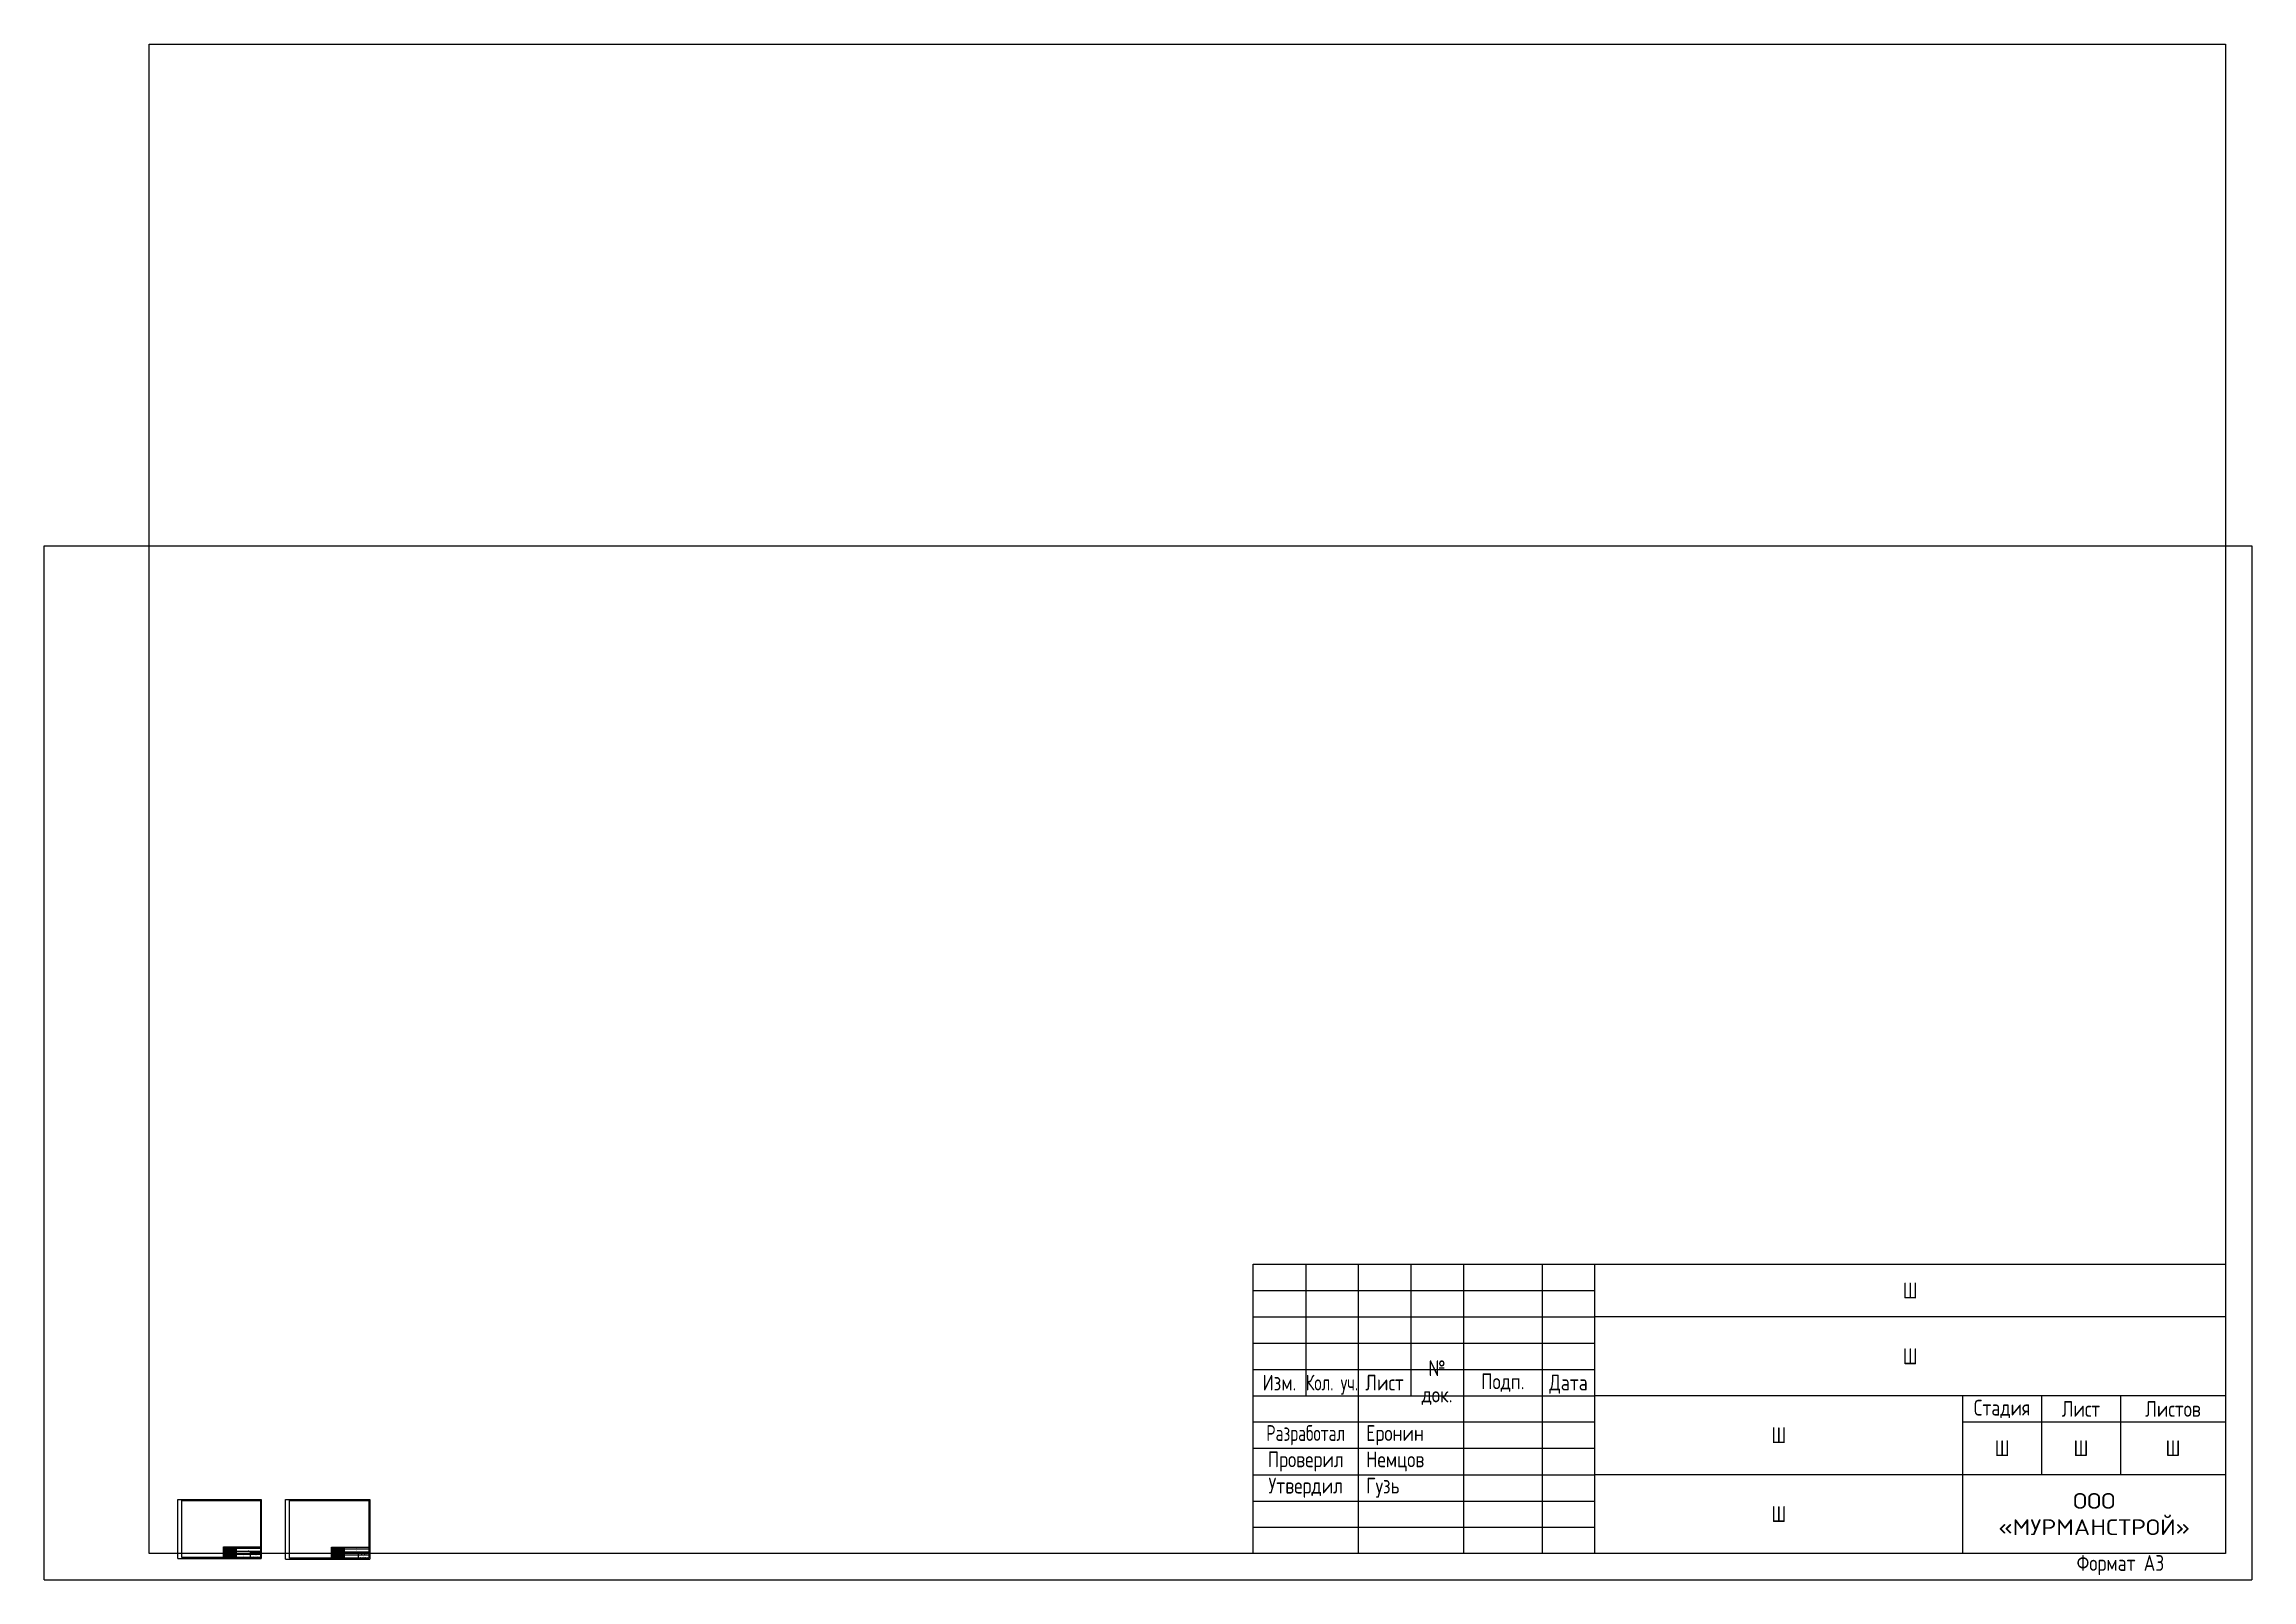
# Model space of a CAD drawing. Extents: x 8328 to 1441992, y -7354 to 642460.
# Drawn here: x 8328 to 24038, y -7354 to 3569 of the extents above.
import ezdxf

# ---------------------------------------------------------------- set-up
doc = ezdxf.new("R2010")
doc.units = 0
doc.header["$MEASUREMENT"] = 0
doc.layers.add('Линии рамки', color=250, linetype='Continuous', lineweight=25)
doc.layers.add('Текст рамки', color=250, linetype='Continuous', lineweight=9)
doc.styles.add('Тип  GOST Common', font='GOST Common.ttf', dxfattribs={"width": 0.85})
doc.styles.add('Тип  GOST Common узкий', font='GOST Common.ttf', dxfattribs={"width": 0.75})
doc.styles.add('Тип  GOST Common широкий', font='GOST Common.ttf', dxfattribs={"width": 1.2})

msp = doc.modelspace()

# ---------------------------------------------------------------- linework, layer by layer
at = {"layer": 'Линии рамки'}
for p, q in [((9076, -7167), (9076, 3569)), ((9076, 3569), (23851, 3569)), ((23851, 3569), (23851, -7167)), ((8328, -7354), (8328, 0)), ((8328, 0), (24038, 0)), ((24038, 0), (24038, -7354)), ((16931, -7167), (16931, -5109)), ((16931, -5109), (23851, -5109)), ((16931, -5109), (19362, -5109)), ((17305, -5109), (17305, -6044)), ((17679, -5109), (17679, -7167)), ((18053, -5109), (18053, -6044)), ((18427, -5109), (18427, -7167)), ((18988, -5109), (18988, -7167)), ((19362, -7167), (19362, -5109)), ((23851, -5109), (23851, -7167)), ((16931, -5296), (19362, -5296)), ((16931, -5483), (19362, -5483)), ((23851, -5483), (19362, -5483)), ((16931, -5670), (19362, -5670)), ((16931, -5857), (19362, -5857)), ((16931, -6044), (19362, -6044)), ((23851, -6044), (19362, -6044)), ((21981, -7167), (21981, -6044)), ((22542, -6044), (22542, -6606)), ((23103, -6044), (23103, -6606)), ((16931, -6231), (19362, -6231)), ((21981, -6231), (23851, -6231)), ((16931, -6418), (19362, -6418)), ((16931, -6606), (19362, -6606)), ((23851, -6606), (19362, -6606)), ((9279, -7203), (9279, -6783)), ((9279, -6783), (9873, -6783)), ((9308, -7196), (9308, -6790)), ((9308, -6790), (9866, -6790)), ((9866, -6790), (9866, -7196)), ((9873, -6783), (9873, -7203)), ((10044, -7207), (10044, -6783)), ((10044, -6783), (10644, -6783)), ((10073, -7200), (10073, -6790)), ((10073, -6790), (10637, -6790)), ((10637, -6790), (10637, -7200)), ((10644, -6783), (10644, -7207)), ((16931, -6793), (19362, -6793)), ((16931, -6980), (19362, -6980)), ((23851, -7167), (9076, -7167)), ((9279, -7203), (9873, -7203)), ((9866, -7196), (9308, -7196)), ((9605, -7196), (9605, -7118)), ((9605, -7118), (9866, -7118)), ((9605, -7118), (9697, -7118)), ((9605, -7125), (9697, -7125)), ((9605, -7132), (9697, -7132)), ((9605, -7139), (9697, -7139)), ((9605, -7146), (9697, -7146)), ((9605, -7153), (9697, -7153)), ((9605, -7160), (9697, -7160)), ((9605, -7167), (9697, -7167)), ((9605, -7174), (9697, -7174)), ((9605, -7181), (9697, -7181)), ((9605, -7189), (9697, -7189)), ((9619, -7118), (9619, -7153)), ((9633, -7118), (9633, -7196)), ((9647, -7118), (9647, -7153)), ((9661, -7118), (9661, -7196)), ((9682, -7118), (9682, -7196)), ((9697, -7196), (9697, -7118)), ((9866, -7132), (9697, -7132)), ((9866, -7153), (9697, -7153)), ((9866, -7174), (9697, -7174)), ((9795, -7196), (9795, -7153)), ((9795, -7160), (9866, -7160)), ((9817, -7153), (9817, -7174)), ((9838, -7153), (9838, -7174)), ((9866, -7118), (9866, -7196)), ((10044, -7207), (10644, -7207)), ((10637, -7200), (10073, -7200)), ((10373, -7200), (10373, -7121)), ((10373, -7121), (10637, -7121)), ((10373, -7121), (10465, -7121)), ((10373, -7128), (10465, -7128)), ((10373, -7136), (10465, -7136)), ((10373, -7143), (10465, -7143)), ((10373, -7150), (10465, -7150)), ((10373, -7157), (10465, -7157)), ((10373, -7164), (10465, -7164)), ((10373, -7171), (10465, -7171)), ((10373, -7178), (10465, -7178)), ((10373, -7186), (10465, -7186)), ((10373, -7193), (10465, -7193)), ((10387, -7121), (10387, -7157)), ((10401, -7121), (10401, -7200)), ((10415, -7121), (10415, -7157)), ((10430, -7121), (10430, -7200)), ((10451, -7121), (10451, -7200)), ((10465, -7200), (10465, -7121)), ((10637, -7136), (10465, -7136)), ((10637, -7157), (10465, -7157)), ((10637, -7178), (10465, -7178)), ((10565, -7200), (10565, -7157)), ((10565, -7164), (10637, -7164)), ((10587, -7157), (10587, -7178)), ((10608, -7157), (10608, -7178)), ((10637, -7121), (10637, -7200)), ((8328, -7354), (24038, -7354))]:
    msp.add_line(p, q, dxfattribs=at)

# ---------------------------------------------------------------- texts
at = {"layer": 'Текст рамки'}
for s, insert, char_height, width, attachment_point, style in [('Ш', (21607, -5296), 112, 4488.72, 5, 'Тип  GOST Common'), ('№ док.', (18240, -5951), 112.2, 374.06, 5, 'Тип  GOST Common'), ('Ш', (21607, -5764), 112, 4488.72, 5, 'Тип  GOST Common'), ('Изм.', (17118, -5951), 112.2, 374.06, 5, 'Тип  GOST Common'), ('Кол. уч.', (17492, -5966), 112.2, 374.06, 5, 'Тип  GOST Common узкий'), ('Лист', (17866, -5951), 112.2, 374.06, 5, 'Тип  GOST Common'), ('Подп.', (18708, -5951), 112.2, 561.09, 5, 'Тип  GOST Common'), ('Дата', (19175, -5962), 112.2, 374.06, 5, 'Тип  GOST Common'), ('Стадия', (22261, -6138), 112.2, 561.09, 5, 'Тип  GOST Common'), ('Лист', (22822, -6138), 112.2, 561.09, 5, 'Тип  GOST Common'), ('Листов', (23477, -6138), 112.2, 748.12, 5, 'Тип  GOST Common'), ('Разработал', (17305, -6325), 112.2, 748.12, 5, 'Тип  GOST Common узкий'), ('Еронин', (17735, -6325), 112.2, 748.12, 4, 'Тип  GOST Common'), ('Ш', (20672, -6325), 112, 2618.42, 5, 'Тип  GOST Common'), ('Проверил', (17305, -6512), 112.2, 748.12, 5, 'Тип  GOST Common'), ('Немцов', (17735, -6512), 112.2, 748.12, 4, 'Тип  GOST Common'), ('Ш', (22261, -6418), 112, 561.09, 5, 'Тип  GOST Common'), ('Ш', (22822, -6418), 112, 561.09, 5, 'Тип  GOST Common'), ('Ш', (23477, -6418), 112, 748.12, 5, 'Тип  GOST Common'), ('Утвердил', (17305, -6699), 112.2, 748.12, 5, 'Тип  GOST Common'), ('Гузь', (17735, -6699), 112.2, 748.12, 4, 'Тип  GOST Common'), ('{ООО\\P«МУРМАНСТРОЙ»}', (22916, -6886), 112.22, 1870.3, 5, 'Тип  GOST Common широкий'), ('Ш', (20672, -6886), 112, 2618.42, 5, 'Тип  GOST Common'), ('Изм.', (9612, -7150), 4.24, 14.14, 5, 'Тип  GOST Common'), ('Разработал', (9619, -7164), 4.24, 28.28, 5, 'Тип  GOST Common узкий'), ('Проверил', (9619, -7171), 4.24, 28.28, 5, 'Тип  GOST Common'), ('Утвердил', (9619, -7178), 4.24, 28.28, 5, 'Тип  GOST Common'), ('Кол. уч.', (9626, -7150), 4.24, 14.14, 5, 'Тип  GOST Common узкий'), ('Лист', (9640, -7150), 4.24, 14.14, 5, 'Тип  GOST Common'), ('Еронин', (9635, -7164), 4.24, 28.28, 4, 'Тип  GOST Common'), ('Немцов', (9635, -7171), 4.24, 28.28, 4, 'Тип  GOST Common'), ('Гузь', (9635, -7178), 4.24, 28.28, 4, 'Тип  GOST Common'), ('№ док.', (9654, -7150), 4.24, 14.14, 5, 'Тип  GOST Common'), ('Подп.', (9672, -7150), 4.24, 21.21, 5, 'Тип  GOST Common'), ('Дата', (9689, -7150), 4.24, 14.14, 5, 'Тип  GOST Common'), ('Ш', (9746, -7164), 4.24, 98.98, 5, 'Тип  GOST Common'), ('Ш', (9746, -7185), 4.24, 98.98, 5, 'Тип  GOST Common'), ('Ш', (9781, -7125), 4.24, 169.68, 5, 'Тип  GOST Common'), ('Ш', (9781, -7143), 4.24, 169.68, 5, 'Тип  GOST Common'), ('Стадия', (9806, -7157), 4.24, 21.21, 5, 'Тип  GOST Common'), ('Ш', (9806, -7167), 4.24, 21.21, 5, 'Тип  GOST Common'), ('{ООО\\P«МУРМАНСТРОЙ»}', (9831, -7185), 4.24, 70.7, 5, 'Тип  GOST Common широкий'), ('Лист', (9827, -7157), 4.24, 21.21, 5, 'Тип  GOST Common'), ('Ш', (9827, -7167), 4.24, 21.21, 5, 'Тип  GOST Common'), ('Формат А3', (9838, -7199), 4.24, 28.28, 5, 'Тип  GOST Common'), ('Листов', (9852, -7157), 4.24, 28.28, 5, 'Тип  GOST Common'), ('Ш', (9852, -7167), 4.24, 28.28, 5, 'Тип  GOST Common'), ('Изм.', (10380, -7153), 4.28, 14.28, 5, 'Тип  GOST Common'), ('Разработал', (10387, -7168), 4.28, 28.56, 5, 'Тип  GOST Common узкий'), ('Проверил', (10387, -7175), 4.28, 28.56, 5, 'Тип  GOST Common'), ('Утвердил', (10387, -7182), 4.28, 28.56, 5, 'Тип  GOST Common'), ('Кол. уч.', (10394, -7154), 4.28, 14.28, 5, 'Тип  GOST Common узкий'), ('Лист', (10408, -7153), 4.28, 14.28, 5, 'Тип  GOST Common'), ('Еронин', (10403, -7168), 4.28, 28.56, 4, 'Тип  GOST Common'), ('Немцов', (10403, -7175), 4.28, 28.56, 4, 'Тип  GOST Common'), ('Гузь', (10403, -7182), 4.28, 28.56, 4, 'Тип  GOST Common'), ('№ док.', (10423, -7153), 4.28, 14.28, 5, 'Тип  GOST Common'), ('Подп.', (10440, -7153), 4.28, 21.42, 5, 'Тип  GOST Common'), ('Дата', (10458, -7154), 4.28, 14.28, 5, 'Тип  GOST Common'), ('Ш', (10515, -7168), 4.28, 99.96, 5, 'Тип  GOST Common'), ('Ш', (10515, -7189), 4.28, 99.96, 5, 'Тип  GOST Common'), ('Ш', (10551, -7128), 4.28, 171.36, 5, 'Тип  GOST Common'), ('Ш', (10551, -7146), 4.28, 171.36, 5, 'Тип  GOST Common'), ('Стадия', (10576, -7161), 4.28, 21.42, 5, 'Тип  GOST Common'), ('Ш', (10576, -7171), 4.28, 21.42, 5, 'Тип  GOST Common'), ('{ООО\\P«МУРМАНСТРОЙ»}', (10601, -7189), 4.28, 71.4, 5, 'Тип  GOST Common широкий'), ('Лист', (10598, -7161), 4.28, 21.42, 5, 'Тип  GOST Common'), ('Ш', (10598, -7171), 4.28, 21.42, 5, 'Тип  GOST Common'), ('Формат А3', (10608, -7203), 4.28, 28.56, 5, 'Тип  GOST Common'), ('Листов', (10623, -7161), 4.28, 28.56, 5, 'Тип  GOST Common'), ('Ш', (10623, -7171), 4.28, 28.56, 5, 'Тип  GOST Common'), ('Формат А3', (23103, -7249), 112.2, 748.12, 5, 'Тип  GOST Common')]:
    msp.add_mtext(s, dxfattribs=dict(at, insert=insert, char_height=char_height, width=width, attachment_point=attachment_point, style=style))

doc.saveas('drawing.dxf')
